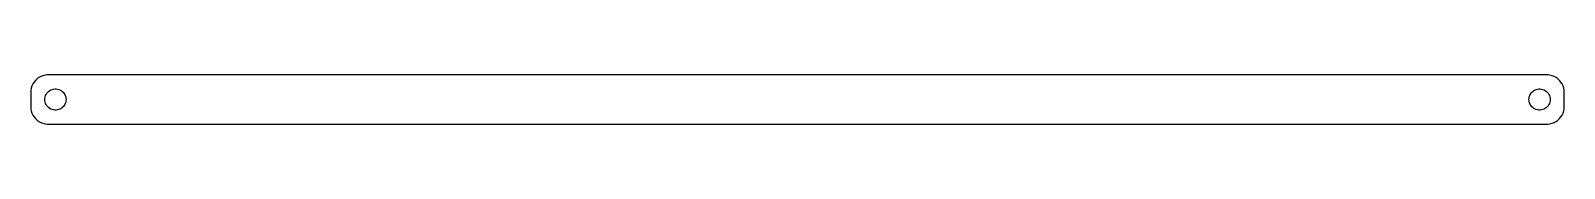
# Model space of a CAD drawing. Header units: metres. Extents: x -217 to 217, y -7 to 7.
import ezdxf

# ---------------------------------------------------------------- set-up
doc = ezdxf.new("R2010")
doc.units = ezdxf.units.M

msp = doc.modelspace()

# ---------------------------------------------------------------- linework, layer by layer
for p, q in [((-216.382, 4.40877), (-216.649, 3.84062)), ((-216.045, 4.93892), (-216.382, 4.40877)), ((-215.645, 5.42273), (-216.045, 4.93892)), ((-215.187, 5.85255), (-215.645, 5.42273)), ((-214.679, 6.22163), (-215.187, 5.85255)), ((-214.129, 6.52412), (-214.679, 6.22163)), ((-213.545, 6.75528), (-214.129, 6.52412)), ((-212.937, 6.91142), (-213.545, 6.75528)), ((-212.314, 6.99013), (-212.937, 6.91142)), ((212.314, 6.99013), (-212.314, 6.99013)), ((212.937, 6.91142), (212.314, 6.99013)), ((213.545, 6.75528), (212.937, 6.91142)), ((214.129, 6.52412), (213.545, 6.75528)), ((214.679, 6.22163), (214.129, 6.52412)), ((215.187, 5.85255), (214.679, 6.22163)), ((215.645, 5.42273), (215.187, 5.85255)), ((216.045, 4.93892), (215.645, 5.42273)), ((216.382, 4.40877), (216.045, 4.93892)), ((216.649, 3.84062), (216.382, 4.40877)), ((-216.961, 2.62666), (-217, 2)), ((-217, 2), (-217, -2)), ((-216.843, 3.24344), (-216.961, 2.62666)), ((-216.649, 3.84062), (-216.843, 3.24344)), ((-213, 0), (-212.976, 0.375992)), ((-212.976, -0.375992), (-213, 0)), ((-212.976, 0.375992), (-212.906, 0.746063)), ((-212.906, 0.746063), (-212.789, 1.10437)), ((-212.789, 1.10437), (-212.629, 1.44525)), ((-212.629, 1.44525), (-212.427, 1.76335)), ((-212.427, 1.76335), (-212.187, 2.05363)), ((-212.187, 2.05363), (-211.912, 2.31154)), ((-211.912, 2.31154), (-211.607, 2.53297)), ((-211.607, 2.53297), (-211.277, 2.71448)), ((-211.277, 2.71448), (-210.927, 2.85316)), ((-210.927, 2.85316), (-210.562, 2.94685)), ((-210.562, 2.94685), (-210.188, 2.99408)), ((-210.188, 2.99408), (-209.812, 2.99408)), ((-209.812, 2.99408), (-209.438, 2.94685)), ((-209.438, 2.94685), (-209.073, 2.85316)), ((-209.073, 2.85316), (-208.723, 2.71448)), ((-208.723, 2.71448), (-208.393, 2.53297)), ((-208.393, 2.53297), (-208.088, 2.31154)), ((-208.088, 2.31154), (-207.813, 2.05363)), ((-207.813, 2.05363), (-207.573, 1.76335)), ((-207.573, 1.76335), (-207.371, 1.44525)), ((-207.371, 1.44525), (-207.211, 1.10437)), ((-207.211, 1.10437), (-207.094, 0.746063)), ((-207.094, 0.746063), (-207.024, 0.375992)), ((-207.024, 0.375992), (-207, 0)), ((-207, 0), (-207.024, -0.375992)), ((207, 0), (207.024, 0.375992)), ((207.024, -0.375992), (207, 0)), ((207.024, 0.375992), (207.094, 0.746063)), ((207.094, 0.746063), (207.211, 1.10437)), ((207.211, 1.10437), (207.371, 1.44525)), ((207.371, 1.44525), (207.573, 1.76335)), ((207.573, 1.76335), (207.813, 2.05363)), ((207.813, 2.05363), (208.088, 2.31154)), ((208.088, 2.31154), (208.393, 2.53297)), ((208.393, 2.53297), (208.723, 2.71448)), ((208.723, 2.71448), (209.073, 2.85316)), ((209.073, 2.85316), (209.438, 2.94685)), ((209.438, 2.94685), (209.812, 2.99408)), ((209.812, 2.99408), (210.188, 2.99408)), ((210.188, 2.99408), (210.562, 2.94685)), ((210.562, 2.94685), (210.927, 2.85316)), ((210.927, 2.85316), (211.277, 2.71448)), ((211.277, 2.71448), (211.607, 2.53297)), ((211.607, 2.53297), (211.912, 2.31154)), ((211.912, 2.31154), (212.187, 2.05363)), ((212.187, 2.05363), (212.427, 1.76335)), ((212.427, 1.76335), (212.629, 1.44525)), ((212.629, 1.44525), (212.789, 1.10437)), ((212.789, 1.10437), (212.906, 0.746063)), ((212.906, 0.746063), (212.976, 0.375992)), ((212.976, 0.375992), (213, 0)), ((213, 0), (212.976, -0.375992)), ((216.843, 3.24344), (216.649, 3.84062)), ((216.961, 2.62666), (216.843, 3.24344)), ((217, 2), (216.961, 2.62666)), ((217, -2), (217, 2)), ((-217, -2), (-216.961, -2.62666)), ((-216.961, -2.62666), (-216.843, -3.24344)), ((-216.843, -3.24344), (-216.649, -3.84062)), ((-216.649, -3.84062), (-216.382, -4.40877)), ((-212.906, -0.746063), (-212.976, -0.375992)), ((-212.789, -1.10437), (-212.906, -0.746063)), ((-212.629, -1.44525), (-212.789, -1.10437)), ((-212.427, -1.76335), (-212.629, -1.44525)), ((-212.187, -2.05363), (-212.427, -1.76335)), ((-211.912, -2.31154), (-212.187, -2.05363)), ((-211.607, -2.53297), (-211.912, -2.31154)), ((-211.277, -2.71448), (-211.607, -2.53297)), ((-210.927, -2.85316), (-211.277, -2.71448)), ((-210.562, -2.94685), (-210.927, -2.85316)), ((-210.188, -2.99408), (-210.562, -2.94685)), ((-209.812, -2.99408), (-210.188, -2.99408)), ((-209.438, -2.94685), (-209.812, -2.99408)), ((-209.073, -2.85316), (-209.438, -2.94685)), ((-208.723, -2.71448), (-209.073, -2.85316)), ((-208.393, -2.53297), (-208.723, -2.71448)), ((-208.088, -2.31154), (-208.393, -2.53297)), ((-207.813, -2.05363), (-208.088, -2.31154)), ((-207.573, -1.76335), (-207.813, -2.05363)), ((-207.371, -1.44525), (-207.573, -1.76335)), ((-207.211, -1.10437), (-207.371, -1.44525)), ((-207.094, -0.746063), (-207.211, -1.10437)), ((-207.024, -0.375992), (-207.094, -0.746063)), ((207.094, -0.746063), (207.024, -0.375992)), ((207.211, -1.10437), (207.094, -0.746063)), ((207.371, -1.44525), (207.211, -1.10437)), ((207.573, -1.76335), (207.371, -1.44525)), ((207.813, -2.05363), (207.573, -1.76335)), ((208.088, -2.31154), (207.813, -2.05363)), ((208.393, -2.53297), (208.088, -2.31154)), ((208.723, -2.71448), (208.393, -2.53297)), ((209.073, -2.85316), (208.723, -2.71448)), ((209.438, -2.94685), (209.073, -2.85316)), ((209.812, -2.99408), (209.438, -2.94685)), ((210.188, -2.99408), (209.812, -2.99408)), ((210.562, -2.94685), (210.188, -2.99408)), ((210.927, -2.85316), (210.562, -2.94685)), ((211.277, -2.71448), (210.927, -2.85316)), ((211.607, -2.53297), (211.277, -2.71448)), ((211.912, -2.31154), (211.607, -2.53297)), ((212.187, -2.05363), (211.912, -2.31154)), ((212.427, -1.76335), (212.187, -2.05363)), ((212.629, -1.44525), (212.427, -1.76335)), ((212.789, -1.10437), (212.629, -1.44525)), ((212.906, -0.746063), (212.789, -1.10437)), ((212.976, -0.375992), (212.906, -0.746063)), ((216.382, -4.40877), (216.649, -3.84062)), ((216.649, -3.84062), (216.843, -3.24344)), ((216.843, -3.24344), (216.961, -2.62666)), ((216.961, -2.62666), (217, -2)), ((-216.382, -4.40877), (-216.045, -4.93892)), ((-216.045, -4.93892), (-215.645, -5.42273)), ((-215.645, -5.42273), (-215.187, -5.85255)), ((-215.187, -5.85255), (-214.679, -6.22163)), ((-214.679, -6.22163), (-214.129, -6.52412)), ((-214.129, -6.52412), (-213.545, -6.75528)), ((-213.545, -6.75528), (-212.937, -6.91142)), ((-212.937, -6.91142), (-212.314, -6.99013)), ((-212.314, -6.99013), (212.314, -6.99013)), ((212.314, -6.99013), (212.937, -6.91142)), ((212.937, -6.91142), (213.545, -6.75528)), ((213.545, -6.75528), (214.129, -6.52412)), ((214.129, -6.52412), (214.679, -6.22163)), ((214.679, -6.22163), (215.187, -5.85255)), ((215.187, -5.85255), (215.645, -5.42273)), ((215.645, -5.42273), (216.045, -4.93892)), ((216.045, -4.93892), (216.382, -4.40877))]:
    msp.add_line(p, q)

doc.saveas('drawing.dxf')
